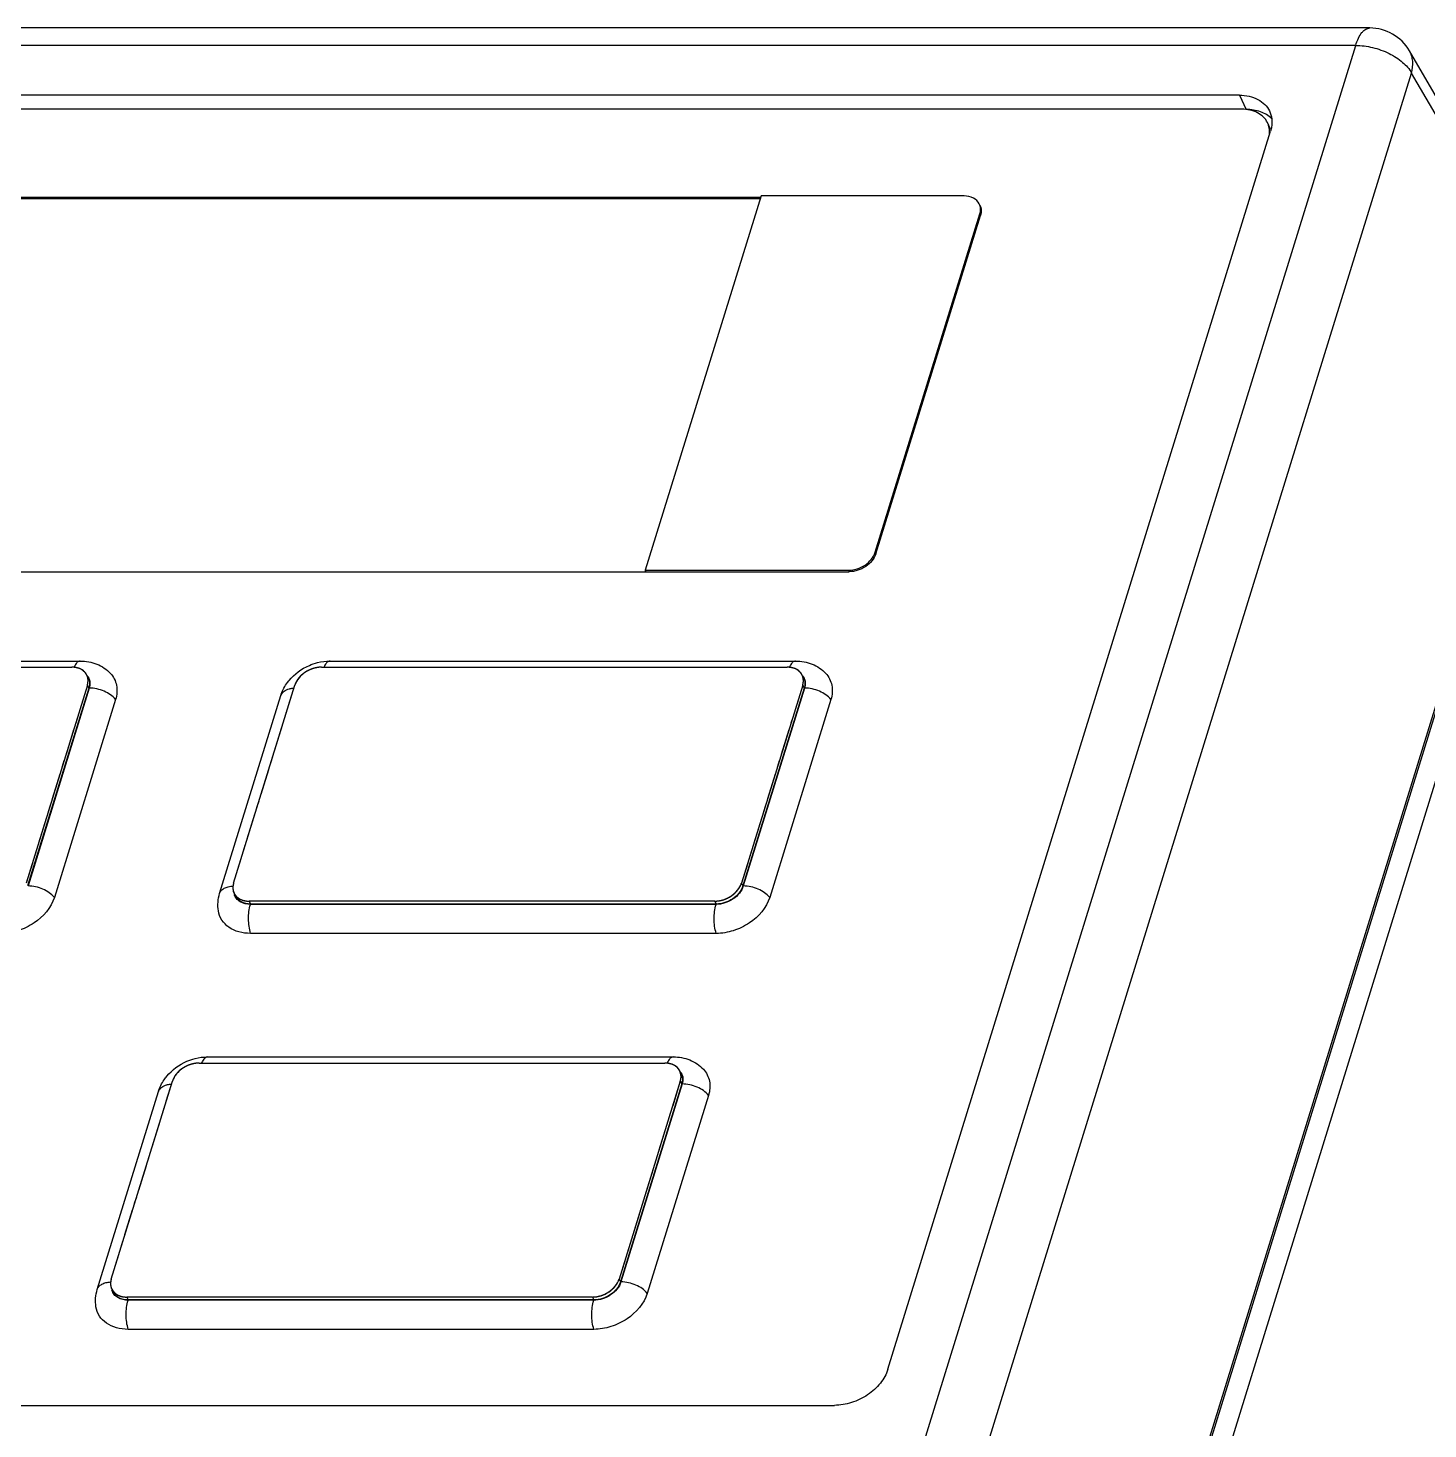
# Model space of a CAD drawing. Header units: millimetres. Extents: x 179 to 1020, y 292 to 886.
# Drawn here: x 825.24 to 845.55, y 617.55 to 637.88 of the extents above; entities that cross this region are included whole.
import ezdxf

# ---------------------------------------------------------------- set-up
doc = ezdxf.new("R2010")
doc.units = ezdxf.units.MM
doc.linetypes.add('CENTER', pattern=[0.6, 0.375, -0.075, 0.075, -0.075])
for name, color, linetype in [('00_CURVE', 7, 'Continuous'), ('VF-51-F001SOLIDLINE', 7, 'Continuous'), ('VF-51-P002SOLIDLINE', 7, 'Continuous')]:
    doc.layers.add(name, color=color, linetype=linetype)

msp = doc.modelspace()

# ---------------------------------------------------------------- linework, layer by layer
at = {"layer": '00_CURVE', "linetype": 'CENTER'}
for p, q in [((819.118, 628.606), (825.873, 628.606)), ((829.496, 628.606), (836.25, 628.606)), ((826.099, 628.345), (825.212, 625.473)), ((828.22, 625.473), (829.108, 628.345)), ((836.476, 628.345), (835.589, 625.473)), ((835.201, 625.212), (828.447, 625.212)), ((827.721, 622.862), (834.475, 622.862)), ((826.445, 619.729), (827.333, 622.601)), ((834.701, 622.601), (833.814, 619.729)), ((833.426, 619.468), (826.672, 619.468))]:
    msp.add_line(p, q, dxfattribs=at)
for points, knots in [([(825.964, 628.593), (825.96, 628.594), (825.955, 628.596), (825.948, 628.598), (825.937, 628.6), (825.926, 628.603), (825.914, 628.604), (825.909, 628.604), (825.903, 628.605), (825.897, 628.605), (825.891, 628.606), (825.883, 628.606), (825.877, 628.606), (825.873, 628.606)], [0, 0, 0, 0, 0.125, 0.1875, 0.25, 0.5, 0.5625, 0.625, 0.6875, 0.75, 0.8125, 0.875, 1, 1, 1, 1]), ([(825.986, 628.586), (825.983, 628.587), (825.977, 628.589), (825.971, 628.591), (825.967, 628.592), (825.965, 628.593), (825.964, 628.593)], [0, 0, 0, 0, 0.5, 0.75, 0.875, 1, 1, 1, 1]), ([(826.038, 628.556), (826.036, 628.558), (826.034, 628.56), (826.03, 628.562), (826.026, 628.565), (826.02, 628.568), (826.012, 628.574), (826.003, 628.578), (825.994, 628.583), (825.989, 628.585), (825.986, 628.586)], [0, 0, 0, 0, 0.125, 0.1875, 0.25, 0.375, 0.5, 0.75, 0.875, 1, 1, 1, 1]), ([(826.064, 628.533), (826.063, 628.534), (826.061, 628.535), (826.06, 628.537), (826.057, 628.539), (826.055, 628.541), (826.053, 628.544), (826.051, 628.545), (826.05, 628.546), (826.049, 628.548), (826.047, 628.549), (826.045, 628.551), (826.042, 628.554), (826.039, 628.555), (826.038, 628.556)], [0, 0, 0, 0, 0.125, 0.1875, 0.25, 0.375, 0.4375, 0.5, 0.5625, 0.625, 0.6875, 0.75, 0.875, 1, 1, 1, 1]), ([(826.091, 628.492), (826.09, 628.494), (826.089, 628.496), (826.087, 628.5), (826.085, 628.503), (826.083, 628.508), (826.076, 628.519), (826.069, 628.526), (826.064, 628.533)], [0, 0, 0, 0, 0.125, 0.1875, 0.25, 0.375, 0.5, 1, 1, 1, 1]), ([(829.3, 628.557), (829.296, 628.554), (829.288, 628.55), (829.273, 628.542), (829.255, 628.53), (829.237, 628.518), (829.224, 628.507), (829.217, 628.502), (829.214, 628.499)], [0, 0, 0, 0, 0.125, 0.25, 0.5, 0.75, 0.875, 1, 1, 1, 1]), ([(829.397, 628.594), (829.393, 628.592), (829.385, 628.59), (829.368, 628.585), (829.348, 628.578), (829.328, 628.57), (829.312, 628.562), (829.304, 628.559), (829.3, 628.557)], [0, 0, 0, 0, 0.125, 0.25, 0.5, 0.75, 0.875, 1, 1, 1, 1]), ([(829.496, 628.606), (829.492, 628.606), (829.487, 628.606), (829.482, 628.606), (829.478, 628.606), (829.472, 628.605), (829.466, 628.605), (829.46, 628.605), (829.454, 628.604), (829.448, 628.603), (829.442, 628.602), (829.435, 628.601), (829.429, 628.6), (829.423, 628.599), (829.417, 628.598), (829.408, 628.596), (829.401, 628.595), (829.397, 628.594)], [0, 0, 0, 0, 0.125, 0.15625, 0.1875, 0.25, 0.3125, 0.375, 0.4375, 0.5, 0.5625, 0.625, 0.6875, 0.75, 0.8125, 0.875, 1, 1, 1, 1]), ([(836.341, 628.593), (836.338, 628.594), (836.332, 628.596), (836.325, 628.598), (836.314, 628.6), (836.303, 628.603), (836.292, 628.604), (836.286, 628.604), (836.28, 628.605), (836.274, 628.605), (836.268, 628.606), (836.26, 628.606), (836.254, 628.606), (836.25, 628.606)], [0, 0, 0, 0, 0.125, 0.1875, 0.25, 0.5, 0.5625, 0.625, 0.6875, 0.75, 0.8125, 0.875, 1, 1, 1, 1]), ([(836.364, 628.586), (836.36, 628.587), (836.355, 628.589), (836.348, 628.591), (836.345, 628.592), (836.342, 628.593), (836.341, 628.593)], [0, 0, 0, 0, 0.5, 0.75, 0.875, 1, 1, 1, 1]), ([(836.415, 628.556), (836.413, 628.558), (836.411, 628.56), (836.407, 628.562), (836.403, 628.565), (836.398, 628.568), (836.389, 628.574), (836.38, 628.578), (836.371, 628.583), (836.366, 628.585), (836.364, 628.586)], [0, 0, 0, 0, 0.125, 0.1875, 0.25, 0.375, 0.5, 0.75, 0.875, 1, 1, 1, 1]), ([(836.441, 628.533), (836.44, 628.534), (836.439, 628.535), (836.437, 628.537), (836.435, 628.539), (836.433, 628.541), (836.43, 628.544), (836.429, 628.545), (836.427, 628.546), (836.426, 628.548), (836.424, 628.549), (836.422, 628.551), (836.419, 628.554), (836.416, 628.555), (836.415, 628.556)], [0, 0, 0, 0, 0.125, 0.1875, 0.25, 0.375, 0.4375, 0.5, 0.5625, 0.625, 0.6875, 0.75, 0.875, 1, 1, 1, 1]), ([(836.469, 628.492), (836.468, 628.494), (836.466, 628.496), (836.465, 628.5), (836.463, 628.503), (836.46, 628.508), (836.453, 628.519), (836.447, 628.526), (836.441, 628.533)], [0, 0, 0, 0, 0.125, 0.1875, 0.25, 0.375, 0.5, 1, 1, 1, 1]), ([(826.099, 628.345), (826.1, 628.348), (826.102, 628.355), (826.104, 628.363), (826.105, 628.368), (826.106, 628.372), (826.106, 628.376), (826.107, 628.382), (826.108, 628.389), (826.108, 628.393), (826.109, 628.396), (826.109, 628.399), (826.109, 628.405), (826.109, 628.411), (826.109, 628.416), (826.109, 628.419), (826.109, 628.422), (826.109, 628.424), (826.109, 628.427), (826.108, 628.432), (826.107, 628.439), (826.107, 628.444), (826.106, 628.447), (826.105, 628.451), (826.104, 628.458), (826.102, 628.464), (826.101, 628.469), (826.1, 628.472), (826.098, 628.477), (826.095, 628.484), (826.093, 628.489), (826.091, 628.492)], [0, 0, 0, 0, 0.0625, 0.125, 0.15625, 0.171875, 0.1875, 0.25, 0.28125, 0.3125, 0.328125, 0.34375, 0.375, 0.4375, 0.46875, 0.484375, 0.5, 0.515625, 0.53125, 0.5625, 0.625, 0.65625, 0.671875, 0.6875, 0.75, 0.8125, 0.828125, 0.84375, 0.875, 0.9375, 1, 1, 1, 1]), ([(829.148, 628.426), (829.146, 628.423), (829.141, 628.416), (829.133, 628.403), (829.124, 628.386), (829.117, 628.369), (829.111, 628.356), (829.109, 628.349), (829.108, 628.345)], [0, 0, 0, 0, 0.125, 0.25, 0.5, 0.75, 0.875, 1, 1, 1, 1]), ([(829.214, 628.499), (829.211, 628.496), (829.207, 628.492), (829.201, 628.487), (829.196, 628.482), (829.192, 628.478), (829.187, 628.474), (829.183, 628.469), (829.179, 628.465), (829.175, 628.46), (829.171, 628.455), (829.167, 628.451), (829.163, 628.446), (829.159, 628.441), (829.154, 628.435), (829.151, 628.43), (829.148, 628.426)], [0, 0, 0, 0, 0.125, 0.1875, 0.25, 0.3125, 0.375, 0.4375, 0.5, 0.5625, 0.625, 0.6875, 0.75, 0.8125, 0.875, 1, 1, 1, 1]), ([(836.476, 628.345), (836.477, 628.348), (836.479, 628.355), (836.481, 628.363), (836.482, 628.368), (836.483, 628.372), (836.484, 628.376), (836.484, 628.382), (836.485, 628.389), (836.486, 628.393), (836.486, 628.396), (836.486, 628.399), (836.486, 628.405), (836.486, 628.411), (836.487, 628.416), (836.487, 628.419), (836.487, 628.422), (836.486, 628.424), (836.486, 628.427), (836.485, 628.432), (836.485, 628.439), (836.484, 628.444), (836.484, 628.447), (836.482, 628.451), (836.481, 628.458), (836.479, 628.464), (836.478, 628.469), (836.477, 628.472), (836.475, 628.477), (836.472, 628.484), (836.47, 628.489), (836.469, 628.492)], [0, 0, 0, 0, 0.0625, 0.125, 0.15625, 0.171875, 0.1875, 0.25, 0.28125, 0.3125, 0.328125, 0.34375, 0.375, 0.4375, 0.46875, 0.484375, 0.5, 0.515625, 0.53125, 0.5625, 0.625, 0.65625, 0.671875, 0.6875, 0.75, 0.8125, 0.828125, 0.84375, 0.875, 0.9375, 1, 1, 1, 1]), ([(828.22, 625.473), (828.22, 625.471), (828.219, 625.469), (828.218, 625.466), (828.217, 625.46), (828.215, 625.452), (828.213, 625.444), (828.212, 625.439), (828.212, 625.435), (828.211, 625.432), (828.211, 625.43)], [0, 0, 0, 0, 0.125, 0.1875, 0.25, 0.5, 0.75, 0.8125, 0.875, 1, 1, 1, 1]), ([(835.201, 625.212), (835.206, 625.212), (835.216, 625.213), (835.229, 625.214), (835.239, 625.215), (835.247, 625.216), (835.253, 625.216), (835.258, 625.217), (835.26, 625.217), (835.262, 625.217), (835.264, 625.217), (835.267, 625.218), (835.271, 625.219), (835.28, 625.221), (835.293, 625.224), (835.306, 625.227), (835.315, 625.229), (835.32, 625.231), (835.322, 625.231), (835.324, 625.232), (835.326, 625.232), (835.329, 625.233), (835.333, 625.235), (835.342, 625.239), (835.354, 625.244), (835.367, 625.249), (835.376, 625.252), (835.38, 625.254), (835.383, 625.255), (835.385, 625.255), (835.386, 625.257), (835.389, 625.258), (835.393, 625.26), (835.401, 625.265), (835.413, 625.272), (835.425, 625.279), (835.434, 625.284), (835.438, 625.286), (835.44, 625.287), (835.442, 625.288), (835.443, 625.29), (835.446, 625.291), (835.449, 625.294), (835.457, 625.3), (835.467, 625.308), (835.477, 625.316), (835.485, 625.322), (835.488, 625.325), (835.49, 625.327), (835.492, 625.328), (835.493, 625.329), (835.495, 625.331), (835.498, 625.334), (835.504, 625.341), (835.513, 625.35), (835.522, 625.36), (835.528, 625.366), (835.531, 625.369), (835.533, 625.371), (835.534, 625.373), (835.535, 625.374), (835.537, 625.376), (835.539, 625.38), (835.544, 625.387), (835.551, 625.397), (835.557, 625.407), (835.562, 625.414), (835.564, 625.418), (835.566, 625.42), (835.567, 625.421), (835.568, 625.423), (835.568, 625.425), (835.57, 625.429), (835.572, 625.434), (835.575, 625.441), (835.579, 625.449), (835.583, 625.46), (835.587, 625.469), (835.589, 625.473)], [0, 0, 0, 0, 0.03125, 0.0625, 0.078125, 0.09375, 0.109375, 0.117188, 0.121094, 0.125, 0.128906, 0.132812, 0.140625, 0.15625, 0.1875, 0.21875, 0.234375, 0.242188, 0.246094, 0.25, 0.253906, 0.257812, 0.265625, 0.28125, 0.3125, 0.34375, 0.359375, 0.367188, 0.371094, 0.375, 0.378906, 0.382812, 0.390625, 0.40625, 0.4375, 0.46875, 0.484375, 0.492188, 0.496094, 0.5, 0.503906, 0.507812, 0.515625, 0.53125, 0.5625, 0.59375, 0.609375, 0.617188, 0.621094, 0.625, 0.628906, 0.632812, 0.640625, 0.65625, 0.6875, 0.71875, 0.734375, 0.742188, 0.746094, 0.75, 0.753906, 0.757812, 0.765625, 0.78125, 0.8125, 0.84375, 0.859375, 0.867188, 0.871094, 0.875, 0.878906, 0.882812, 0.890625, 0.90625, 0.921875, 0.9375, 0.96875, 1, 1, 1, 1]), ([(828.211, 625.43), (828.211, 625.428), (828.211, 625.426), (828.211, 625.423), (828.21, 625.419), (828.21, 625.412), (828.21, 625.405), (828.21, 625.4), (828.21, 625.397), (828.21, 625.394), (828.21, 625.393)], [0, 0, 0, 0, 0.125, 0.1875, 0.25, 0.5, 0.75, 0.8125, 0.875, 1, 1, 1, 1]), ([(828.21, 625.393), (828.211, 625.39), (828.211, 625.386), (828.212, 625.38), (828.213, 625.375), (828.213, 625.371), (828.214, 625.367), (828.215, 625.363), (828.216, 625.359), (828.217, 625.355), (828.219, 625.35), (828.22, 625.346), (828.221, 625.342), (828.223, 625.338), (828.225, 625.333), (828.227, 625.329), (828.228, 625.326)], [0, 0, 0, 0, 0.125, 0.1875, 0.25, 0.3125, 0.375, 0.4375, 0.5, 0.5625, 0.625, 0.6875, 0.75, 0.8125, 0.875, 1, 1, 1, 1]), ([(828.228, 625.326), (828.23, 625.323), (828.232, 625.318), (828.235, 625.313), (828.237, 625.31), (828.24, 625.306), (828.243, 625.301), (828.245, 625.298), (828.248, 625.295), (828.251, 625.292), (828.254, 625.288), (828.255, 625.286), (828.258, 625.284), (828.261, 625.281), (828.263, 625.278), (828.266, 625.275), (828.269, 625.272), (828.273, 625.269), (828.277, 625.265), (828.28, 625.263), (828.284, 625.26), (828.289, 625.257), (828.292, 625.254), (828.294, 625.253)], [0, 0, 0, 0, 0.125, 0.15625, 0.1875, 0.25, 0.3125, 0.34375, 0.375, 0.4375, 0.46875, 0.5, 0.53125, 0.5625, 0.625, 0.65625, 0.6875, 0.75, 0.8125, 0.84375, 0.875, 0.9375, 1, 1, 1, 1]), ([(828.294, 625.253), (828.297, 625.251), (828.302, 625.248), (828.309, 625.245), (828.313, 625.242), (828.316, 625.24), (828.321, 625.239), (828.327, 625.236), (828.334, 625.233), (828.338, 625.231), (828.341, 625.23), (828.346, 625.228), (828.353, 625.226), (828.359, 625.224), (828.363, 625.222), (828.368, 625.221), (828.375, 625.22), (828.382, 625.219), (828.388, 625.217), (828.395, 625.216), (828.404, 625.215), (828.411, 625.214), (828.416, 625.213), (828.42, 625.213), (828.427, 625.213), (828.436, 625.212), (828.443, 625.212), (828.447, 625.212)], [0, 0, 0, 0, 0.0625, 0.125, 0.15625, 0.171875, 0.1875, 0.25, 0.3125, 0.328125, 0.34375, 0.375, 0.4375, 0.46875, 0.5, 0.53125, 0.5625, 0.625, 0.65625, 0.6875, 0.75, 0.8125, 0.828125, 0.84375, 0.875, 0.9375, 1, 1, 1, 1]), ([(827.622, 622.849), (827.618, 622.848), (827.61, 622.846), (827.593, 622.841), (827.572, 622.834), (827.552, 622.825), (827.537, 622.818), (827.529, 622.814), (827.525, 622.812)], [0, 0, 0, 0, 0.125, 0.25, 0.5, 0.75, 0.875, 1, 1, 1, 1]), ([(827.721, 622.862), (827.717, 622.862), (827.712, 622.862), (827.706, 622.862), (827.702, 622.861), (827.697, 622.861), (827.691, 622.861), (827.685, 622.86), (827.679, 622.86), (827.673, 622.859), (827.666, 622.858), (827.66, 622.857), (827.654, 622.856), (827.648, 622.855), (827.642, 622.854), (827.633, 622.852), (827.626, 622.85), (827.622, 622.849)], [0, 0, 0, 0, 0.125, 0.15625, 0.1875, 0.25, 0.3125, 0.375, 0.4375, 0.5, 0.5625, 0.625, 0.6875, 0.75, 0.8125, 0.875, 1, 1, 1, 1]), ([(834.566, 622.849), (834.563, 622.85), (834.557, 622.852), (834.55, 622.853), (834.539, 622.856), (834.528, 622.858), (834.516, 622.859), (834.511, 622.86), (834.505, 622.861), (834.499, 622.861), (834.493, 622.862), (834.485, 622.862), (834.479, 622.862), (834.475, 622.862)], [0, 0, 0, 0, 0.125, 0.1875, 0.25, 0.5, 0.5625, 0.625, 0.6875, 0.75, 0.8125, 0.875, 1, 1, 1, 1]), ([(834.588, 622.841), (834.585, 622.843), (834.58, 622.845), (834.573, 622.847), (834.569, 622.848), (834.567, 622.849), (834.566, 622.849)], [0, 0, 0, 0, 0.5, 0.75, 0.875, 1, 1, 1, 1]), ([(834.64, 622.812), (834.638, 622.813), (834.636, 622.815), (834.632, 622.818), (834.628, 622.821), (834.623, 622.824), (834.614, 622.829), (834.605, 622.834), (834.596, 622.838), (834.591, 622.84), (834.588, 622.841)], [0, 0, 0, 0, 0.125, 0.1875, 0.25, 0.375, 0.5, 0.75, 0.875, 1, 1, 1, 1]), ([(827.373, 622.682), (827.371, 622.678), (827.366, 622.672), (827.358, 622.659), (827.349, 622.642), (827.342, 622.625), (827.336, 622.611), (827.334, 622.604), (827.333, 622.601)], [0, 0, 0, 0, 0.125, 0.25, 0.5, 0.75, 0.875, 1, 1, 1, 1]), ([(827.439, 622.754), (827.436, 622.752), (827.432, 622.748), (827.426, 622.743), (827.421, 622.738), (827.417, 622.734), (827.412, 622.729), (827.408, 622.725), (827.404, 622.72), (827.4, 622.716), (827.396, 622.711), (827.392, 622.706), (827.388, 622.702), (827.384, 622.697), (827.379, 622.69), (827.375, 622.685), (827.373, 622.682)], [0, 0, 0, 0, 0.125, 0.1875, 0.25, 0.3125, 0.375, 0.4375, 0.5, 0.5625, 0.625, 0.6875, 0.75, 0.8125, 0.875, 1, 1, 1, 1]), ([(827.525, 622.812), (827.521, 622.81), (827.513, 622.806), (827.498, 622.797), (827.48, 622.786), (827.462, 622.773), (827.449, 622.763), (827.442, 622.757), (827.439, 622.754)], [0, 0, 0, 0, 0.125, 0.25, 0.5, 0.75, 0.875, 1, 1, 1, 1]), ([(834.666, 622.789), (834.665, 622.79), (834.664, 622.791), (834.662, 622.793), (834.66, 622.795), (834.657, 622.797), (834.655, 622.799), (834.654, 622.801), (834.652, 622.802), (834.651, 622.803), (834.649, 622.805), (834.647, 622.807), (834.644, 622.809), (834.641, 622.811), (834.64, 622.812)], [0, 0, 0, 0, 0.125, 0.1875, 0.25, 0.375, 0.4375, 0.5, 0.5625, 0.625, 0.6875, 0.75, 0.875, 1, 1, 1, 1]), ([(834.693, 622.748), (834.693, 622.749), (834.691, 622.752), (834.69, 622.755), (834.687, 622.759), (834.685, 622.764), (834.678, 622.774), (834.672, 622.782), (834.666, 622.789)], [0, 0, 0, 0, 0.125, 0.1875, 0.25, 0.375, 0.5, 1, 1, 1, 1]), ([(834.701, 622.601), (834.702, 622.604), (834.704, 622.61), (834.706, 622.618), (834.707, 622.624), (834.708, 622.627), (834.708, 622.632), (834.709, 622.638), (834.71, 622.644), (834.711, 622.648), (834.711, 622.652), (834.711, 622.655), (834.711, 622.66), (834.711, 622.666), (834.711, 622.672), (834.711, 622.675), (834.712, 622.677), (834.711, 622.68), (834.711, 622.683), (834.71, 622.688), (834.709, 622.694), (834.709, 622.7), (834.708, 622.703), (834.707, 622.707), (834.706, 622.714), (834.704, 622.72), (834.703, 622.724), (834.702, 622.727), (834.7, 622.732), (834.697, 622.739), (834.695, 622.745), (834.693, 622.748)], [0, 0, 0, 0, 0.0625, 0.125, 0.15625, 0.171875, 0.1875, 0.25, 0.28125, 0.3125, 0.328125, 0.34375, 0.375, 0.4375, 0.46875, 0.484375, 0.5, 0.515625, 0.53125, 0.5625, 0.625, 0.65625, 0.671875, 0.6875, 0.75, 0.8125, 0.828125, 0.84375, 0.875, 0.9375, 1, 1, 1, 1]), ([(826.436, 619.685), (826.436, 619.684), (826.436, 619.682), (826.435, 619.679), (826.435, 619.674), (826.435, 619.667), (826.435, 619.66), (826.435, 619.656), (826.435, 619.653), (826.435, 619.65), (826.435, 619.648)], [0, 0, 0, 0, 0.125, 0.1875, 0.25, 0.5, 0.75, 0.8125, 0.875, 1, 1, 1, 1]), ([(826.435, 619.648), (826.436, 619.645), (826.436, 619.641), (826.437, 619.636), (826.437, 619.631), (826.438, 619.627), (826.439, 619.622), (826.44, 619.618), (826.441, 619.614), (826.442, 619.61), (826.443, 619.606), (826.445, 619.602), (826.446, 619.598), (826.448, 619.594), (826.45, 619.589), (826.452, 619.585), (826.453, 619.582)], [0, 0, 0, 0, 0.125, 0.1875, 0.25, 0.3125, 0.375, 0.4375, 0.5, 0.5625, 0.625, 0.6875, 0.75, 0.8125, 0.875, 1, 1, 1, 1]), ([(826.445, 619.729), (826.445, 619.727), (826.444, 619.725), (826.443, 619.721), (826.442, 619.716), (826.44, 619.708), (826.438, 619.7), (826.437, 619.694), (826.437, 619.69), (826.436, 619.687), (826.436, 619.685)], [0, 0, 0, 0, 0.125, 0.1875, 0.25, 0.5, 0.75, 0.8125, 0.875, 1, 1, 1, 1]), ([(826.453, 619.582), (826.455, 619.578), (826.457, 619.574), (826.46, 619.569), (826.462, 619.565), (826.465, 619.561), (826.468, 619.557), (826.47, 619.554), (826.473, 619.551), (826.476, 619.547), (826.478, 619.544), (826.48, 619.541), (826.483, 619.539), (826.485, 619.536), (826.488, 619.533), (826.491, 619.531), (826.494, 619.528), (826.498, 619.524), (826.502, 619.521), (826.505, 619.518), (826.509, 619.516), (826.514, 619.513), (826.517, 619.51), (826.519, 619.509)], [0, 0, 0, 0, 0.125, 0.15625, 0.1875, 0.25, 0.3125, 0.34375, 0.375, 0.4375, 0.46875, 0.5, 0.53125, 0.5625, 0.625, 0.65625, 0.6875, 0.75, 0.8125, 0.84375, 0.875, 0.9375, 1, 1, 1, 1]), ([(833.426, 619.468), (833.431, 619.468), (833.441, 619.469), (833.454, 619.47), (833.464, 619.471), (833.472, 619.471), (833.478, 619.472), (833.483, 619.472), (833.485, 619.472), (833.487, 619.472), (833.489, 619.473), (833.492, 619.474), (833.496, 619.475), (833.505, 619.477), (833.518, 619.48), (833.531, 619.483), (833.54, 619.485), (833.545, 619.486), (833.547, 619.487), (833.549, 619.487), (833.551, 619.488), (833.553, 619.489), (833.558, 619.491), (833.567, 619.494), (833.579, 619.499), (833.592, 619.504), (833.601, 619.508), (833.605, 619.509), (833.607, 619.51), (833.609, 619.511), (833.611, 619.512), (833.614, 619.514), (833.618, 619.516), (833.626, 619.521), (833.638, 619.528), (833.65, 619.534), (833.658, 619.539), (833.663, 619.542), (833.665, 619.543), (833.667, 619.544), (833.668, 619.545), (833.67, 619.547), (833.674, 619.55), (833.681, 619.556), (833.692, 619.564), (833.702, 619.572), (833.71, 619.578), (833.713, 619.581), (833.715, 619.582), (833.717, 619.583), (833.718, 619.585), (833.72, 619.587), (833.723, 619.59), (833.729, 619.597), (833.738, 619.606), (833.747, 619.615), (833.753, 619.622), (833.756, 619.625), (833.758, 619.627), (833.759, 619.628), (833.76, 619.63), (833.762, 619.632), (833.764, 619.635), (833.769, 619.643), (833.775, 619.653), (833.782, 619.663), (833.787, 619.67), (833.789, 619.674), (833.791, 619.676), (833.792, 619.677), (833.792, 619.679), (833.793, 619.681), (833.795, 619.685), (833.797, 619.69), (833.8, 619.696), (833.804, 619.705), (833.808, 619.716), (833.812, 619.724), (833.814, 619.729)], [0, 0, 0, 0, 0.03125, 0.0625, 0.078125, 0.09375, 0.109375, 0.117188, 0.121094, 0.125, 0.128906, 0.132812, 0.140625, 0.15625, 0.1875, 0.21875, 0.234375, 0.242188, 0.246094, 0.25, 0.253906, 0.257812, 0.265625, 0.28125, 0.3125, 0.34375, 0.359375, 0.367188, 0.371094, 0.375, 0.378906, 0.382812, 0.390625, 0.40625, 0.4375, 0.46875, 0.484375, 0.492188, 0.496094, 0.5, 0.503906, 0.507812, 0.515625, 0.53125, 0.5625, 0.59375, 0.609375, 0.617188, 0.621094, 0.625, 0.628906, 0.632812, 0.640625, 0.65625, 0.6875, 0.71875, 0.734375, 0.742188, 0.746094, 0.75, 0.753906, 0.757812, 0.765625, 0.78125, 0.8125, 0.84375, 0.859375, 0.867188, 0.871094, 0.875, 0.878906, 0.882812, 0.890625, 0.90625, 0.921875, 0.9375, 0.96875, 1, 1, 1, 1]), ([(826.519, 619.509), (826.522, 619.507), (826.527, 619.504), (826.534, 619.5), (826.538, 619.497), (826.541, 619.496), (826.545, 619.494), (826.552, 619.491), (826.558, 619.488), (826.563, 619.486), (826.566, 619.485), (826.571, 619.484), (826.577, 619.482), (826.584, 619.48), (826.588, 619.478), (826.593, 619.477), (826.6, 619.476), (826.606, 619.474), (826.613, 619.473), (826.62, 619.472), (826.628, 619.471), (826.636, 619.47), (826.641, 619.469), (826.645, 619.469), (826.651, 619.468), (826.661, 619.468), (826.668, 619.468), (826.672, 619.468)], [0, 0, 0, 0, 0.0625, 0.125, 0.15625, 0.171875, 0.1875, 0.25, 0.3125, 0.328125, 0.34375, 0.375, 0.4375, 0.46875, 0.5, 0.53125, 0.5625, 0.625, 0.65625, 0.6875, 0.75, 0.8125, 0.828125, 0.84375, 0.875, 0.9375, 1, 1, 1, 1])]:
    msp.add_open_spline(points, degree=3, knots=knots, dxfattribs=at)
at = {"layer": 'VF-51-F001SOLIDLINE', "linetype": 'Continuous'}
for p, q in [((842.848, 636.702), (807.479, 636.702)), ((843.26, 636.425), (843.219, 636.508)), ((835.872, 635.444), (834.193, 630.013)), ((838.819, 635.444), (835.872, 635.444)), ((835.865, 635.423), (813.654, 635.423)), ((835.859, 635.402), (813.664, 635.402)), ((837.529, 630.274), (839.046, 635.183)), ((837.539, 630.253), (839.056, 635.162)), ((839.046, 635.183), (839.056, 635.162)), ((837.529, 630.274), (837.539, 630.253)), ((811.975, 629.992), (834.204, 629.992)), ((834.204, 629.992), (834.193, 630.013)), ((834.193, 630.013), (837.141, 630.013)), ((834.204, 629.992), (837.151, 629.992)), ((837.141, 630.013), (837.151, 629.992)), ((819.118, 628.606), (825.873, 628.606)), ((819.242, 628.696), (825.996, 628.696)), ((829.496, 628.606), (836.25, 628.606)), ((829.619, 628.696), (836.374, 628.696)), ((826.099, 628.345), (825.212, 625.473)), ((826.099, 628.345), (826.119, 628.304)), ((828.22, 625.473), (829.108, 628.345)), ((836.476, 628.345), (835.589, 625.473)), ((836.476, 628.345), (836.497, 628.304)), ((826.119, 628.304), (825.232, 625.432)), ((826.126, 628.304), (825.238, 625.432)), ((826.508, 628.138), (825.62, 625.266)), ((828.018, 625.323), (828.905, 628.195)), ((836.497, 628.304), (835.609, 625.432)), ((836.503, 628.304), (835.615, 625.432)), ((836.885, 628.138), (835.998, 625.266)), ((835.589, 625.473), (835.609, 625.432)), ((828.447, 625.212), (828.467, 625.17)), ((835.201, 625.212), (828.447, 625.212)), ((835.22, 625.165), (828.465, 625.165)), ((835.221, 625.17), (828.467, 625.17)), ((835.201, 625.212), (835.221, 625.17)), ((835.222, 624.744), (828.468, 624.744)), ((827.721, 622.862), (834.475, 622.862)), ((827.844, 622.952), (834.599, 622.952)), ((826.243, 619.578), (827.13, 622.451)), ((826.445, 619.729), (827.333, 622.601)), ((834.701, 622.601), (833.814, 619.729)), ((834.722, 622.559), (833.834, 619.687)), ((834.728, 622.559), (833.84, 619.687)), ((834.701, 622.601), (834.722, 622.559)), ((835.11, 622.394), (834.222, 619.521)), ((833.814, 619.729), (833.834, 619.687)), ((826.672, 619.468), (826.692, 619.426)), ((833.426, 619.468), (826.672, 619.468)), ((833.445, 619.421), (826.69, 619.421)), ((833.446, 619.426), (826.692, 619.426)), ((833.426, 619.468), (833.446, 619.426)), ((833.447, 618.999), (826.693, 618.999))]:
    msp.add_line(p, q, dxfattribs=at)
for centre, radius, start, end in [((842.995, 636.295), 0.295, 21.1464, 26.134), ((825.873, 628.26), 0.346, 85.4398, 90.0208), ((836.25, 628.26), 0.346, 85.4398, 90.0208), ((825.957, 628.375), 0.179, 28.6155, 36.767), ((836.334, 628.375), 0.179, 28.6155, 36.767), ((829.009, 628.163), 0.109, 155.9363, 162.8905), ((834.475, 622.516), 0.346, 85.4398, 90.0208), ((834.559, 622.63), 0.179, 28.6155, 36.767), ((827.234, 622.419), 0.109, 155.9363, 162.8905)]:
    msp.add_arc(centre, radius, start, end, dxfattribs=at)
for points, knots in [([(843.219, 636.508), (843.204, 636.538), (843.163, 636.595), (843.042, 636.68), (842.926, 636.702), (842.848, 636.702)], [0, 0, 0, 0, 0.227728, 0.466839, 1, 1, 1, 1]), ([(839.038, 635.329), (839.02, 635.365), (838.953, 635.428), (838.865, 635.444), (838.819, 635.444)], [0, 0, 0, 0, 0.463606, 1, 1, 1, 1]), ([(839.046, 635.183), (839.053, 635.207), (839.061, 635.258), (839.048, 635.308), (839.038, 635.329)], [0, 0, 0, 0, 0.517356, 1, 1, 1, 1]), ([(839.048, 635.309), (839.059, 635.287), (839.071, 635.237), (839.063, 635.187), (839.056, 635.162)], [0, 0, 0, 0, 0.482644, 1, 1, 1, 1]), ([(837.141, 630.013), (837.225, 630.013), (837.388, 630.066), (837.505, 630.199), (837.529, 630.274)], [0, 0, 0, 0, 0.51698, 1, 1, 1, 1]), ([(837.539, 630.253), (837.515, 630.178), (837.399, 630.046), (837.235, 629.992), (837.151, 629.992)], [0, 0, 0, 0, 0.48302, 1, 1, 1, 1]), ([(825.996, 628.696), (825.988, 628.696), (825.964, 628.69), (825.931, 628.657), (825.915, 628.624), (825.907, 628.605)], [0, 0, 0, 0, 0.187808, 0.534264, 1, 1, 1, 1]), ([(826.091, 628.492), (826.08, 628.516), (826.043, 628.56), (825.991, 628.585), (825.964, 628.594)], [0, 0, 0, 0, 0.479509, 1, 1, 1, 1]), ([(825.996, 628.696), (826.078, 628.696), (826.24, 628.668), (826.379, 628.575), (826.434, 628.517)], [0, 0, 0, 0, 0.504027, 1, 1, 1, 1]), ([(826.434, 628.517), (826.478, 628.47), (826.542, 628.343), (826.528, 628.204), (826.508, 628.138)], [0, 0, 0, 0, 0.484052, 1, 1, 1, 1]), ([(829.026, 628.415), (829.103, 628.509), (829.242, 628.61), (829.396, 628.663), (829.436, 628.673)], [0, 0, 0, 0, 0.747605, 1, 1, 1, 1]), ([(829.496, 628.606), (829.411, 628.606), (829.248, 628.553), (829.131, 628.42), (829.108, 628.345)], [0, 0, 0, 0, 0.51698, 1, 1, 1, 1]), ([(829.619, 628.696), (829.611, 628.696), (829.588, 628.69), (829.556, 628.659), (829.54, 628.628), (829.532, 628.61)], [0, 0, 0, 0, 0.189793, 0.536673, 1, 1, 1, 1]), ([(836.374, 628.696), (836.365, 628.696), (836.341, 628.69), (836.309, 628.657), (836.292, 628.624), (836.284, 628.605)], [0, 0, 0, 0, 0.187808, 0.534264, 1, 1, 1, 1]), ([(836.469, 628.492), (836.457, 628.516), (836.42, 628.56), (836.369, 628.585), (836.341, 628.594)], [0, 0, 0, 0, 0.479509, 1, 1, 1, 1]), ([(836.374, 628.696), (836.455, 628.696), (836.618, 628.668), (836.756, 628.575), (836.811, 628.517)], [0, 0, 0, 0, 0.504027, 1, 1, 1, 1]), ([(836.811, 628.517), (836.855, 628.47), (836.919, 628.343), (836.905, 628.204), (836.885, 628.138)], [0, 0, 0, 0, 0.484052, 1, 1, 1, 1]), ([(826.099, 628.345), (826.107, 628.37), (826.114, 628.42), (826.102, 628.47), (826.091, 628.492)], [0, 0, 0, 0, 0.517356, 1, 1, 1, 1]), ([(826.112, 628.451), (826.122, 628.429), (826.135, 628.379), (826.127, 628.328), (826.119, 628.304)], [0, 0, 0, 0, 0.483016, 1, 1, 1, 1]), ([(826.114, 628.46), (826.127, 628.438), (826.142, 628.384), (826.134, 628.33), (826.126, 628.304)], [0, 0, 0, 0, 0.482496, 1, 1, 1, 1]), ([(828.905, 628.195), (828.924, 628.255), (828.962, 628.332), (829.012, 628.399), (829.026, 628.415)], [0, 0, 0, 0, 0.747053, 1, 1, 1, 1]), ([(836.476, 628.345), (836.484, 628.37), (836.492, 628.42), (836.479, 628.47), (836.469, 628.492)], [0, 0, 0, 0, 0.517356, 1, 1, 1, 1]), ([(836.489, 628.451), (836.5, 628.429), (836.512, 628.379), (836.504, 628.328), (836.497, 628.304)], [0, 0, 0, 0, 0.483016, 1, 1, 1, 1]), ([(836.492, 628.46), (836.504, 628.438), (836.519, 628.384), (836.511, 628.33), (836.503, 628.304)], [0, 0, 0, 0, 0.482496, 1, 1, 1, 1]), ([(826.508, 628.138), (826.466, 628.191), (826.341, 628.272), (826.2, 628.304), (826.126, 628.304)], [0, 0, 0, 0, 0.478219, 1, 1, 1, 1]), ([(828.91, 628.207), (828.919, 628.228), (828.953, 628.266), (828.999, 628.285), (829.025, 628.292)], [0, 0, 0, 0, 0.455154, 1, 1, 1, 1]), ([(829.025, 628.292), (829.03, 628.293), (829.052, 628.299), (829.075, 628.302), (829.092, 628.303)], [0, 0, 0, 0, 0.239439, 1, 1, 1, 1]), ([(836.885, 628.138), (836.843, 628.191), (836.719, 628.272), (836.577, 628.304), (836.503, 628.304)], [0, 0, 0, 0, 0.478219, 1, 1, 1, 1]), ([(828.22, 625.473), (828.218, 625.466), (828.211, 625.44), (828.209, 625.412), (828.21, 625.392)], [0, 0, 0, 0, 0.259063, 1, 1, 1, 1]), ([(835.201, 625.212), (835.285, 625.212), (835.449, 625.266), (835.566, 625.398), (835.589, 625.473)], [0, 0, 0, 0, 0.51698, 1, 1, 1, 1]), ([(825.62, 625.266), (825.574, 625.116), (825.395, 624.915), (825.1, 624.773), (824.928, 624.744), (824.845, 624.744)], [0, 0, 0, 0, 0.48037, 0.745088, 1, 1, 1, 1]), ([(825.62, 625.266), (825.578, 625.319), (825.454, 625.399), (825.312, 625.432), (825.238, 625.432)], [0, 0, 0, 0, 0.478219, 1, 1, 1, 1]), ([(828.018, 625.323), (828.022, 625.338), (828.041, 625.369), (828.086, 625.403), (828.146, 625.424), (828.19, 625.43), (828.214, 625.431)], [0, 0, 0, 0, 0.205414, 0.433888, 0.698426, 1, 1, 1, 1]), ([(828.228, 625.326), (828.246, 625.291), (828.313, 625.227), (828.401, 625.212), (828.447, 625.212)], [0, 0, 0, 0, 0.463606, 1, 1, 1, 1]), ([(828.465, 625.165), (828.413, 625.165), (828.335, 625.182), (828.259, 625.247), (828.238, 625.288), (828.231, 625.31)], [0, 0, 0, 0, 0.533516, 0.770942, 1, 1, 1, 1]), ([(828.467, 625.17), (828.421, 625.17), (828.333, 625.186), (828.266, 625.249), (828.248, 625.285)], [0, 0, 0, 0, 0.536489, 1, 1, 1, 1]), ([(835.615, 625.432), (835.592, 625.355), (835.472, 625.22), (835.306, 625.165), (835.22, 625.165)], [0, 0, 0, 0, 0.48302, 1, 1, 1, 1]), ([(835.609, 625.432), (835.586, 625.356), (835.469, 625.224), (835.306, 625.17), (835.221, 625.17)], [0, 0, 0, 0, 0.483018, 1, 1, 1, 1]), ([(835.998, 625.266), (835.951, 625.116), (835.773, 624.915), (835.477, 624.773), (835.306, 624.744), (835.222, 624.744)], [0, 0, 0, 0, 0.48037, 0.745088, 1, 1, 1, 1]), ([(835.998, 625.266), (835.955, 625.319), (835.831, 625.399), (835.689, 625.432), (835.615, 625.432)], [0, 0, 0, 0, 0.478219, 1, 1, 1, 1]), ([(828.468, 624.744), (828.41, 624.744), (828.298, 624.757), (828.15, 624.823), (828.042, 624.931), (828.007, 625.024), (827.999, 625.071)], [0, 0, 0, 0, 0.280639, 0.535375, 0.770216, 1, 1, 1, 1]), ([(828.468, 624.744), (828.446, 624.811), (828.43, 624.954), (828.444, 625.097), (828.465, 625.165)], [0, 0, 0, 0, 0.497935, 1, 1, 1, 1]), ([(835.222, 624.744), (835.2, 624.811), (835.184, 624.954), (835.199, 625.097), (835.22, 625.165)], [0, 0, 0, 0, 0.497935, 1, 1, 1, 1]), ([(827.251, 622.671), (827.328, 622.765), (827.467, 622.866), (827.621, 622.918), (827.661, 622.929)], [0, 0, 0, 0, 0.747605, 1, 1, 1, 1]), ([(827.721, 622.862), (827.636, 622.862), (827.473, 622.808), (827.356, 622.676), (827.333, 622.601)], [0, 0, 0, 0, 0.51698, 1, 1, 1, 1]), ([(827.844, 622.952), (827.836, 622.952), (827.813, 622.946), (827.781, 622.915), (827.765, 622.884), (827.757, 622.866)], [0, 0, 0, 0, 0.189793, 0.536673, 1, 1, 1, 1]), ([(834.599, 622.952), (834.59, 622.952), (834.566, 622.945), (834.534, 622.912), (834.517, 622.88), (834.509, 622.86)], [0, 0, 0, 0, 0.187808, 0.534264, 1, 1, 1, 1]), ([(834.694, 622.748), (834.682, 622.772), (834.645, 622.816), (834.594, 622.841), (834.566, 622.849)], [0, 0, 0, 0, 0.479509, 1, 1, 1, 1]), ([(834.599, 622.952), (834.68, 622.952), (834.843, 622.924), (834.981, 622.831), (835.036, 622.772)], [0, 0, 0, 0, 0.504027, 1, 1, 1, 1]), ([(827.13, 622.451), (827.149, 622.511), (827.187, 622.588), (827.237, 622.655), (827.251, 622.671)], [0, 0, 0, 0, 0.747053, 1, 1, 1, 1]), ([(834.701, 622.601), (834.709, 622.626), (834.717, 622.676), (834.704, 622.726), (834.694, 622.748)], [0, 0, 0, 0, 0.517356, 1, 1, 1, 1]), ([(834.714, 622.706), (834.724, 622.685), (834.737, 622.635), (834.729, 622.584), (834.722, 622.559)], [0, 0, 0, 0, 0.483016, 1, 1, 1, 1]), ([(834.716, 622.716), (834.729, 622.693), (834.744, 622.64), (834.736, 622.586), (834.728, 622.559)], [0, 0, 0, 0, 0.482496, 1, 1, 1, 1]), ([(835.036, 622.772), (835.08, 622.725), (835.144, 622.599), (835.13, 622.459), (835.11, 622.394)], [0, 0, 0, 0, 0.484052, 1, 1, 1, 1]), ([(827.135, 622.463), (827.144, 622.483), (827.178, 622.521), (827.224, 622.54), (827.25, 622.547)], [0, 0, 0, 0, 0.455154, 1, 1, 1, 1]), ([(827.25, 622.547), (827.255, 622.549), (827.277, 622.554), (827.3, 622.557), (827.317, 622.558)], [0, 0, 0, 0, 0.239439, 1, 1, 1, 1]), ([(835.11, 622.394), (835.068, 622.447), (834.943, 622.527), (834.802, 622.559), (834.728, 622.559)], [0, 0, 0, 0, 0.478219, 1, 1, 1, 1]), ([(826.243, 619.578), (826.247, 619.594), (826.265, 619.625), (826.311, 619.658), (826.37, 619.68), (826.415, 619.686), (826.439, 619.687)], [0, 0, 0, 0, 0.205414, 0.433888, 0.698426, 1, 1, 1, 1]), ([(826.445, 619.729), (826.443, 619.722), (826.436, 619.696), (826.434, 619.668), (826.435, 619.648)], [0, 0, 0, 0, 0.259063, 1, 1, 1, 1]), ([(826.453, 619.582), (826.47, 619.546), (826.538, 619.483), (826.626, 619.468), (826.672, 619.468)], [0, 0, 0, 0, 0.463606, 1, 1, 1, 1]), ([(833.426, 619.468), (833.51, 619.468), (833.674, 619.521), (833.79, 619.654), (833.814, 619.729)], [0, 0, 0, 0, 0.51698, 1, 1, 1, 1]), ([(833.84, 619.687), (833.817, 619.611), (833.697, 619.476), (833.531, 619.421), (833.445, 619.421)], [0, 0, 0, 0, 0.48302, 1, 1, 1, 1]), ([(833.834, 619.687), (833.811, 619.612), (833.694, 619.48), (833.531, 619.426), (833.446, 619.426)], [0, 0, 0, 0, 0.483018, 1, 1, 1, 1]), ([(834.222, 619.521), (834.18, 619.575), (834.056, 619.655), (833.914, 619.687), (833.84, 619.687)], [0, 0, 0, 0, 0.478219, 1, 1, 1, 1]), ([(826.69, 619.421), (826.638, 619.421), (826.559, 619.437), (826.484, 619.502), (826.463, 619.544), (826.456, 619.566)], [0, 0, 0, 0, 0.533516, 0.770942, 1, 1, 1, 1]), ([(826.692, 619.426), (826.646, 619.426), (826.558, 619.442), (826.491, 619.505), (826.473, 619.54)], [0, 0, 0, 0, 0.536489, 1, 1, 1, 1]), ([(826.693, 618.999), (826.671, 619.066), (826.654, 619.21), (826.669, 619.353), (826.69, 619.421)], [0, 0, 0, 0, 0.497935, 1, 1, 1, 1]), ([(833.447, 618.999), (833.425, 619.066), (833.409, 619.21), (833.424, 619.353), (833.445, 619.421)], [0, 0, 0, 0, 0.497935, 1, 1, 1, 1]), ([(834.222, 619.521), (834.176, 619.371), (833.998, 619.171), (833.702, 619.029), (833.53, 618.999), (833.447, 618.999)], [0, 0, 0, 0, 0.48037, 0.745088, 1, 1, 1, 1]), ([(826.693, 618.999), (826.635, 618.999), (826.523, 619.013), (826.375, 619.078), (826.267, 619.186), (826.232, 619.279), (826.224, 619.326)], [0, 0, 0, 0, 0.280639, 0.535375, 0.770216, 1, 1, 1, 1])]:
    msp.add_open_spline(points, degree=3, knots=knots, dxfattribs=at)
for points in [[(843.245, 636.428), (843.24, 636.456), (843.231, 636.483), (843.219, 636.508)], [(843.249, 636.345), (843.251, 636.373), (843.25, 636.401), (843.245, 636.428)], [(825.964, 628.594), (825.943, 628.6), (825.922, 628.604), (825.9, 628.605)], [(829.436, 628.673), (829.496, 628.688), (829.558, 628.696), (829.619, 628.696)], [(836.341, 628.594), (836.32, 628.6), (836.299, 628.604), (836.278, 628.605)], [(827.999, 625.071), (827.986, 625.154), (827.993, 625.242), (828.018, 625.323)], [(828.21, 625.392), (828.212, 625.37), (828.218, 625.347), (828.228, 625.326)], [(827.661, 622.929), (827.721, 622.944), (827.783, 622.952), (827.844, 622.952)], [(834.566, 622.849), (834.545, 622.855), (834.524, 622.859), (834.503, 622.861)], [(826.224, 619.326), (826.21, 619.409), (826.218, 619.498), (826.243, 619.578)], [(826.435, 619.648), (826.437, 619.625), (826.443, 619.602), (826.453, 619.582)]]:
    msp.add_open_spline(points, degree=3, dxfattribs=at)
at = {"layer": 'VF-51-P002SOLIDLINE', "linetype": 'Continuous'}
for p, q in [((844.702, 637.881), (806.404, 637.881)), ((844.499, 637.628), (806.201, 637.628)), ((838.138, 617.045), (844.499, 637.628)), ((847.364, 633.964), (845.278, 637.549)), ((838.945, 616.635), (845.309, 637.228)), ((847.391, 633.649), (845.309, 637.228)), ((842.811, 636.905), (807.442, 636.905)), ((842.811, 636.905), (842.912, 636.698)), ((837.712, 618.419), (843.263, 636.383)), ((825.685, 563.41), (847.391, 633.649)), ((847.287, 633.234), (825.42, 562.474)), ((847.594, 633.234), (825.727, 562.474)), ((806.162, 617.896), (836.937, 617.896))]:
    msp.add_line(p, q, dxfattribs=at)
for centre, radius, start, end in [((844.702, 637.214), 0.667, 30.1853, 90), ((843.016, 636.298), 0.376, 44.9513, 45.7059)]:
    msp.add_arc(centre, radius, start, end, dxfattribs=at)
for points, knots in [([(844.499, 637.628), (844.51, 637.665), (844.534, 637.73), (844.576, 637.801), (844.614, 637.843), (844.643, 637.864), (844.672, 637.878), (844.692, 637.881), (844.702, 637.881)], [0, 0, 0, 0, 0.331874, 0.605597, 0.72059, 0.82246, 0.914092, 1, 1, 1, 1]), ([(844.499, 637.628), (844.581, 637.628), (844.748, 637.606), (844.981, 637.523), (845.177, 637.399), (845.277, 637.287), (845.309, 637.228)], [0, 0, 0, 0, 0.263085, 0.533813, 0.786136, 1, 1, 1, 1]), ([(845.309, 637.228), (845.324, 637.283), (845.335, 637.369), (845.313, 637.478), (845.292, 637.527), (845.278, 637.549)], [0, 0, 0, 0, 0.517866, 0.761615, 1, 1, 1, 1]), ([(842.811, 636.905), (842.859, 636.905), (842.952, 636.896), (843.079, 636.851), (843.182, 636.778), (843.231, 636.712), (843.248, 636.677)], [0, 0, 0, 0, 0.277945, 0.534954, 0.773145, 1, 1, 1, 1]), ([(843.278, 636.567), (843.234, 636.611), (843.115, 636.679), (842.982, 636.698), (842.912, 636.698)], [0, 0, 0, 0, 0.470778, 1, 1, 1, 1]), ([(843.248, 636.677), (843.265, 636.642), (843.288, 636.563), (843.285, 636.482), (843.278, 636.441)], [0, 0, 0, 0, 0.487887, 1, 1, 1, 1]), ([(843.278, 636.441), (843.277, 636.436), (843.273, 636.417), (843.268, 636.397), (843.263, 636.383)], [0, 0, 0, 0, 0.246696, 1, 1, 1, 1]), ([(837.712, 618.419), (837.69, 618.346), (837.608, 618.204), (837.422, 618.038), (837.191, 617.926), (837.02, 617.896), (836.937, 617.896)], [0, 0, 0, 0, 0.229891, 0.483842, 0.746811, 1, 1, 1, 1])]:
    msp.add_open_spline(points, degree=3, knots=knots, dxfattribs=at)

doc.saveas('drawing.dxf')
